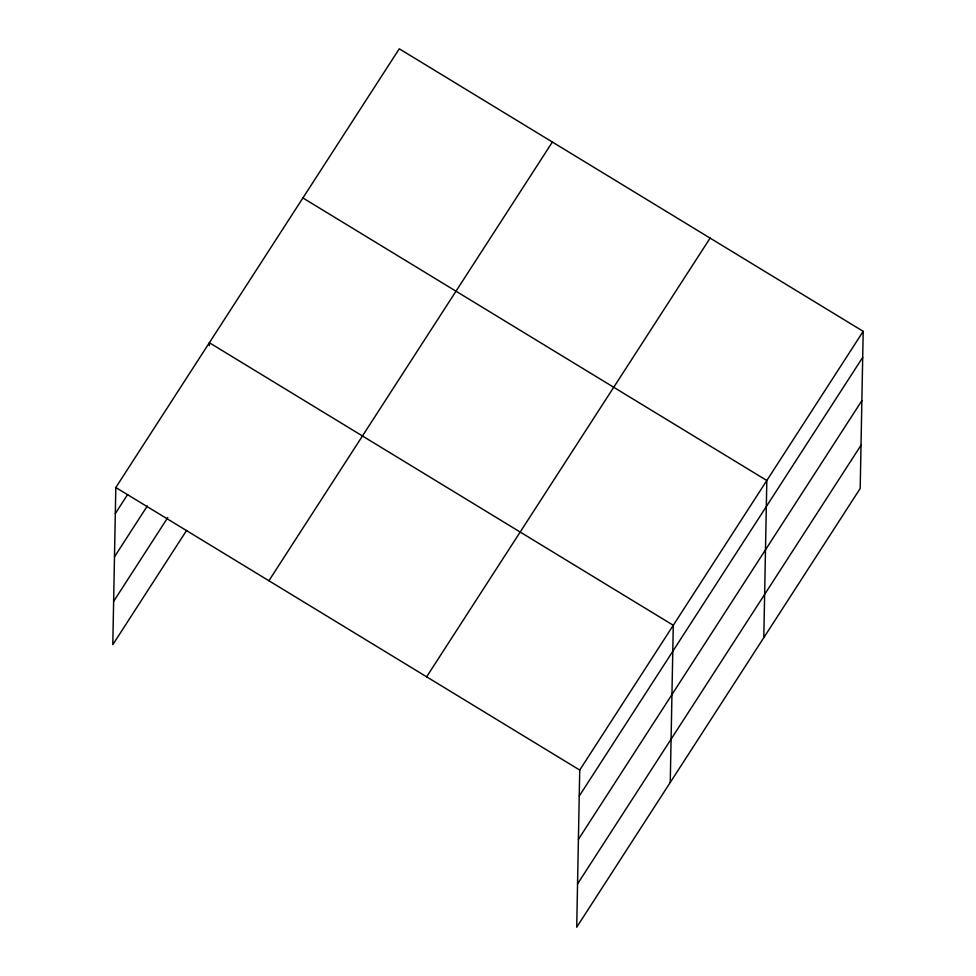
<?xml version="1.0" encoding="UTF-8"?>
<svg xmlns="http://www.w3.org/2000/svg" width="976" height="976" viewBox="0 0 976 976"><rect width="100%" height="100%" fill="white"/><g stroke="black" fill="none" stroke-linecap="round" stroke-linejoin="round"><path stroke-width="1.46" d="M863.199 331.34L579.732 770.064L576.718 927.2L860.185 488.488L863.199 331.34L399.282 48.8L115.815 487.512L112.801 644.66L186.648 530.358M209.303 345.638L209.364 342.735L673.281 625.287L670.256 782.423M763.805 637.645L766.819 480.509L302.902 197.969M115.314 513.559L127.624 494.515M114.485 556.82L147.303 506.019M113.631 601.399L167.787 517.573M268.9 580.757L552.379 142.045M426.634 676.819L710.113 238.107M579.232 796.099L862.699 357.387M578.402 839.36L861.869 400.648M577.548 883.939L861.015 445.227M115.815 487.512L579.732 770.064"/></g></svg>
